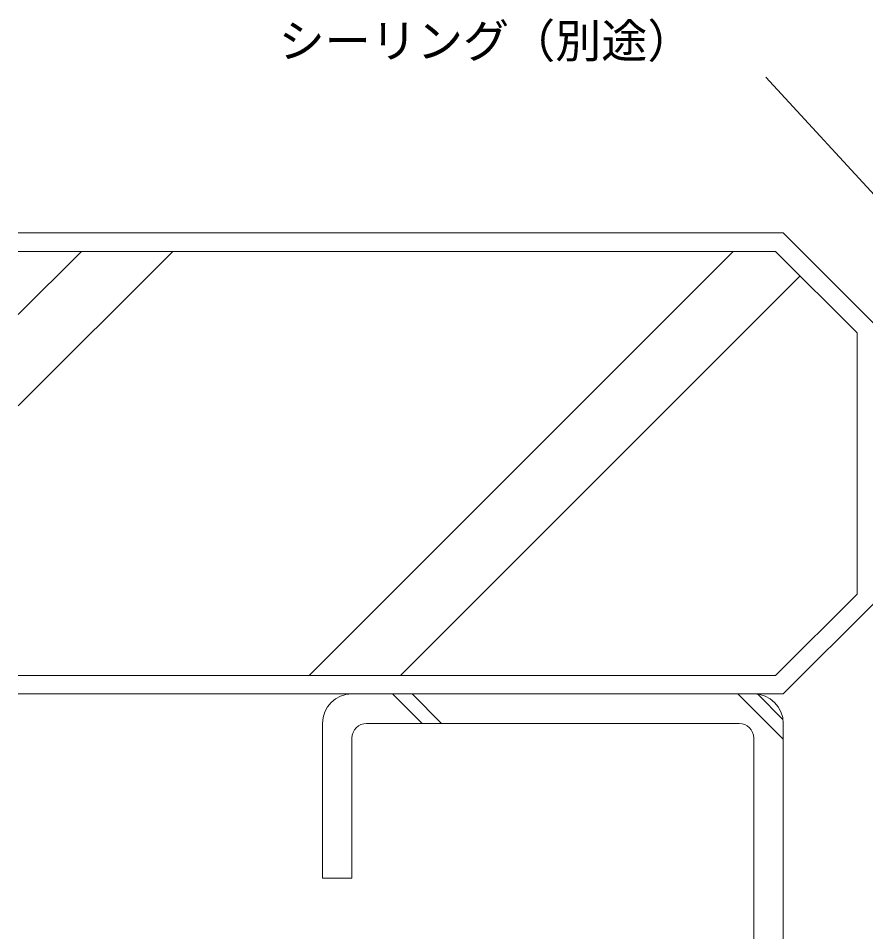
# Model space of a CAD drawing. Units: millimetres, scale not verified. Extents: x -841 to 746, y -594 to 534.
# Drawn here: x -244.5 to -152.5, y -37.5 to 61.6 of the extents above; entities that cross this region are included whole.
import ezdxf
from ezdxf.enums import TextEntityAlignment as Align

# ---------------------------------------------------------------- set-up
doc = ezdxf.new("R2010")
doc.units = ezdxf.units.MM
doc.header["$LTSCALE"] = 2
doc.layers.add('0-4_YSS_K', color=3, linetype='Continuous', lineweight=9)
doc.layers.add('0-5_YKK_D', color=6, linetype='Continuous', lineweight=9)
doc.styles.add('ＭＳ ゴシック', font='')
doc.styles.get('ＭＳ ゴシック').set_extended_font_data('MS Gothic')

msp = doc.modelspace()

# ---------------------------------------------------------------- linework, layer by layer
at = {"layer": '0-4_YSS_K'}
for p, q in [((-244.466, 38.308), (-161.466, 38.308)), ((-161.466, 38.308), (-151.466, 28.308)), ((-244.466, 29.45), (-237.608, 36.308)), ((-244.466, 19.55), (-227.709, 36.308)), ((-244.466, 36.308), (-162.294, 36.308)), ((-212.897, -9.692), (-166.897, 36.308)), ((-162.294, 36.308), (-153.466, 27.479)), ((-202.998, -9.692), (-159.646, 33.659)), ((-153.466, 27.479), (-153.466, -0.864)), ((-153.466, -0.864), (-162.294, -9.692)), ((-151.466, -1.692), (-161.466, -11.692)), ((-162.294, -9.692), (-244.466, -9.692)), ((-161.466, -11.692), (-244.466, -11.692)), ((-208.266, -11.692), (-164.666, -11.692)), ((-200.659, -14.892), (-203.859, -11.692)), ((-198.536, -14.892), (-201.736, -11.692)), ((-161.466, -16.609), (-166.382, -11.692)), ((-161.496, -14.456), (-164.229, -11.722)), ((-166.266, -14.892), (-206.666, -14.892)), ((-161.466, -14.892), (-161.466, -108.492)), ((-164.666, -106.892), (-164.666, -16.492))]:
    msp.add_line(p, q, dxfattribs=at)
msp.add_lwpolyline([(-208.266, -16.492), (-208.266, -31.692), (-211.466, -31.692), (-211.466, -14.892)], dxfattribs=at)
for centre, radius, start, end in [((-208.266, -14.892), 3.2, 90, 180), ((-164.666, -14.892), 3.2, 0, 90), ((-206.666, -16.492), 1.6, 90, 180), ((-166.266, -16.492), 1.6, 0, 90)]:
    msp.add_arc(centre, radius, start, end, dxfattribs=at)
at = {"layer": '0-5_YKK_D'}
msp.add_line((-131.366, 20.469), (-163.376, 55.213), dxfattribs=at)

# ---------------------------------------------------------------- texts
at = {"layer": '0-5_YKK_D', "color": 4, "style": 'ＭＳ ゴシック'}
msp.add_text('シーリング（別途）', height=3.666, dxfattribs=at).set_placement((-216.216, 56.213), align=Align.BOTTOM_LEFT)

doc.saveas('drawing.dxf')
